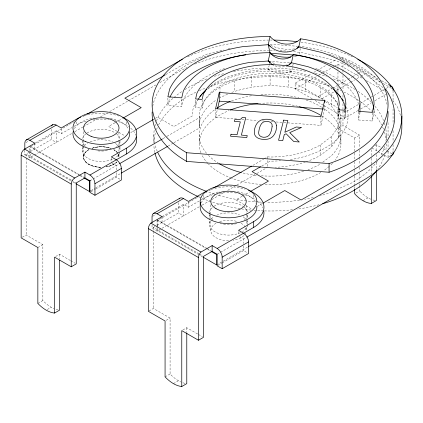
<?xml version="1.0" encoding="UTF-8"?>
<svg xmlns="http://www.w3.org/2000/svg" width="423" height="423" viewBox="0 0 423 423"><rect width="100%" height="100%" fill="white"/><g stroke="black" fill="none" stroke-linecap="round" stroke-linejoin="round"><path stroke-width="0.32" stroke-dasharray="2.12 1.59" d="M224.507 68.542A89.877 51.892 0 0 0 183.281 99.828L181.747 106.543L167.883 105.491L169.655 97.724M337.845 105.311A69.134 39.915 0 0 0 272.211 73.364A69.134 39.915 0 0 0 203.315 102.932L202.136 108.092L195.616 107.601L196.906 101.938A75.77 43.743 0 0 1 198.027 99.754M236.642 118.969L215.571 117.367L217.422 109.256M293.213 63.757L291.532 71.143L268.267 69.377L269.113 65.681M269.25 65.068L269.673 63.217M279.899 73.126L280.185 71.868M299.093 54.192L300.483 48.09M284.045 122.57L320.92 125.372L324.615 109.155L324.615 105.438M345.861 110.16L345.861 113.258L344.571 118.921L338.051 118.424L339.23 113.258L339.23 110.784M306.146 161.739A70.837 40.899 0 0 0 320.185 155.453L331.442 146.982L338.516 137.121L338.516 126.71L340.933 116.124L339.653 110.519M338.516 137.121L340.933 126.535L340.933 116.124M374.075 110.784L374.075 113.258L372.303 121.031L358.44 119.973L359.968 112.021M240.407 232.719A19.231 11.104 0 0 1 219.41 233.771A19.231 11.104 0 0 1 209.353 223.08L210.411 220.246M99.749 167.201A17.708 10.226 0 0 1 83.654 156.124L84.653 153.517A17.708 10.226 0 0 1 88.772 149.784M264.269 158.815L267.696 156.838L270.096 157.023A70.837 40.899 0 0 0 320.185 145.041L331.442 136.571L338.516 126.71M322.733 162.162L331.05 156.045A70.837 40.899 0 0 0 322.453 107.664M25.94 142.567L29.314 140.621M35.442 142.863L56.222 130.866L61.229 133.758L71.799 127.656M30.9 146.644L74.252 121.613M82.808 116.674L84.521 115.685M24.82 150.281L24.82 154.781L29.874 151.862M30.435 151.54L51.209 139.542L56.222 142.435L56.222 130.866M74.025 126.371L76.246 125.086A35.421 20.447 0 0 1 86.525 120.962M165.721 74.585L181.61 65.417L207.788 53.816L223.772 49.993M24.82 154.781L29.827 157.673L33.761 155.405M34.321 155.077L71.968 133.34M74.823 131.696L82.808 127.085M83.379 126.757L97.068 118.852M100.489 116.875L107.336 112.925M109.615 111.609L127.873 101.065M128.444 100.737L155.823 84.933M159.815 82.628L176.925 72.745A131.754 76.071 0 0 1 186.929 67.532M114.94 122.802L108.653 126.429L118.229 131.976M115.511 122.469L122.363 118.514M130.702 132.595L135.27 129.956M155.262 118.414L157.546 117.092L173.885 126.556L192.111 116.124A77.98 45.023 0 0 1 197.499 99.68M89.935 180.806L119.106 163.965M163.051 138.596L166.472 136.618M167.043 136.291L199.571 117.509L199.254 116.124A70.837 40.899 0 0 1 220.002 87.207C240.867 76.061 265.226 73.56 288.428 76.621C307.59 80.169 328.497 87.529 338.516 105.539M91.146 190.519L95.143 188.214M95.709 187.881L120.819 173.388M168.185 146.041L173.324 143.074M173.89 142.747L199.571 127.92L199.571 117.509M91.056 191.725L94.99 189.456M95.55 189.134L116.33 177.137L120.222 179.389M22.266 237.229L26.157 234.982L42.855 244.621L42.855 300.531A30.715 17.734 60 0 0 54.054 308.705M312.216 98.797L295.138 88.941L295.138 83.157L311.508 73.702M313.766 72.402L316.589 70.773M317.155 70.445L326.186 65.232M330.136 62.948L336.216 59.442M295.138 88.941L317.409 76.082M317.98 75.754L321.977 73.443M322.548 73.116L331.685 67.839M332.256 67.511L333.969 66.522M334.54 66.194L337.966 64.217L362.442 78.345M37.848 247.513L42.855 244.621M318.281 96.518L331.986 88.603M332.557 88.275L337.126 85.636M337.697 85.309L347.405 79.704M347.976 79.376L351.968 77.065M352.539 76.737L357.678 73.771M358.249 73.438L361.105 71.794M322.083 98.712L334.075 91.791M336.359 90.474L339.214 88.825M339.785 88.492L350.064 82.559M350.635 82.231L354.633 79.921M356.917 78.604L360.343 76.626M360.914 76.293L364.912 73.988M55.656 256.507L59.553 254.26L70.128 260.367M152.608 216.343L155.976 214.398M162.109 216.639L183.45 204.32L188.457 207.212L203.474 198.54A35.421 20.447 0 0 1 214.963 194.109M157.557 225.633L157.557 220.425L196.933 197.694M197.504 197.361L200.925 195.384M205.493 192.751L212.341 188.795M252.859 165.404L263.698 159.143M343.534 111.096L345.226 112.074L359.904 103.603M360.47 103.275L370.633 97.406M371.193 97.084L373.451 95.778M374.017 95.455L384.745 89.258M386.305 88.359L388.901 86.858A5.88 3.395 -60 0 1 389.446 86.588M199.212 206.784L157.055 231.127L152.047 228.235L155.014 226.522M157.102 225.316L178.437 212.996L183.45 215.889L183.45 204.32M261.737 166.065L270.096 161.147A77.98 45.023 0 0 0 280.602 160.735M324.166 105.697L345.226 117.858L357.789 110.604M360.645 108.96L371.494 102.694M374.921 100.716L385.771 94.451M202.067 205.139L211.199 199.868M211.77 199.54L223.751 192.618M227.748 190.313L236.309 185.369M236.88 185.041L256.28 173.837M256.851 173.509L267.125 167.577M337.966 110.726L337.966 128.412L342.974 125.525L359.672 135.164L359.672 147.622M37.848 303.423L42.855 300.531M242.162 196.256L235.881 199.883L245.456 205.43M242.733 195.923L249.591 191.968M47.307 309.525L51.204 307.278M337.966 128.412L354.659 138.057L359.672 135.164M257.358 206.376L262.498 203.41M375.254 145.443L376.364 144.803L380.816 147.373M217.163 254.26L220.082 252.573M220.531 252.314L246.323 237.425M378.035 151.55L388.055 157.335L389.165 156.69M216.661 264.962L248.037 246.847M217.723 265.507L221.652 263.233M222.218 262.91L243.553 250.59L247.45 252.838M148.933 311.005L153.385 308.436L170.083 318.075L170.083 373.985A30.715 17.734 60 0 0 180.806 381.953M355.775 193.158L359.672 190.905L359.672 186.316M363.008 200.714L368.015 197.821M166.186 320.322L170.083 318.075M182.884 329.961L186.781 327.714L197.911 334.138M165.07 376.877L170.083 373.985M173.419 383.624L178.432 380.732M227.632 94.234L220.002 97.618L220.002 93.71M231.741 92.415C261.002 82.094 295.894 83.146 322.744 99.542M90.141 141.811L94.461 140.452A18.845 10.876 0 0 1 112.523 141.895M228.251 48.925L230.17 48.465M100.907 167.17L99.738 167.27A17.824 10.289 0 0 1 83.532 156.119L84.542 153.496A17.824 10.289 0 0 1 88.693 149.737M270.096 44.177L297.829 46.287M298.474 46.334L302.345 46.63A124.611 71.942 0 0 1 381.287 83.648M289.48 62.842L270.096 61.372A21.377 17.306 12.8 0 0 275.653 63.926M323.299 109.055L324.615 109.155M241.908 119.365L245.858 119.667M246.519 119.72L257.707 120.571M262.318 120.92L264.296 121.068M270.879 121.57L273.512 121.771M276.145 121.972L283.389 122.522M349.139 66.49L335.973 60.658L304.195 53.055A131.754 76.071 0 0 0 293.218 51.648M356.917 69.938L363.262 72.745L383.153 87.714M341.758 57.65L378.183 78.678M381.599 80.65L387.859 84.267M380.367 81.93L338.812 57.94A5.88 3.395 -60 0 1 342.974 60.341M383.212 83.574L393.062 89.258M366.424 80.645L385.205 91.49M295.138 83.157L323.214 99.368M323.78 99.691L337.327 107.511M315.061 100.441L323.6 105.369M383.042 148.658L386.384 150.588M386.939 150.905L391.952 153.798M371.912 148.013L377.48 151.228M111.873 162.998L116.33 165.567L116.33 170.067M239.661 236.774L243.553 239.021L243.553 243.521M79.233 174.63L29.827 146.104L29.827 151.244M79.804 174.958L83.786 177.258M157.055 219.558L206.461 248.084M207.032 248.412L211.014 250.712M79.773 175.519L30.329 146.971L30.329 151.529M80.344 175.846L83.183 177.486M157.557 220.425L207 248.973M207.566 249.3L210.977 251.267M71.127 179.965L26.157 154.009L26.157 157.298M71.693 180.298L75.68 182.599M198.921 253.752L153.385 227.463L153.385 230.752M199.492 254.08L202.908 256.052M70.678 180.679L30.329 157.382L30.329 154.131M72.952 181.99L75.225 183.302M202.453 256.756L157.557 230.836L157.557 226.284M70.683 260.684L75.135 263.254M198.466 334.461L202.363 336.708M246.022 205.758L252.219 209.343M118.794 132.304L124.991 135.889M325.298 101.467L331.442 106.083L338.516 115.95L340.933 126.535M243.188 216.809L245.906 219.246M392.771 100.452L397.361 106.845A131.754 76.071 0 0 1 400.793 116.928M199.254 116.124L199.254 126.535L199.571 127.92M118.948 156.568L118.847 155.225A17.824 10.289 0 0 0 118.149 153.66M118.9 156.568L118.8 155.23A17.777 10.263 0 0 0 118.102 153.671M118.831 156.573L118.731 155.241A17.708 10.226 0 0 0 117.34 152.692M393.062 90.575L393.062 101.769M393.062 109.012L393.062 123.495M393.062 130.739L393.062 141.932M393.062 144.566L393.062 151.148M388.055 93.134L388.055 95.101M388.055 122.612L388.055 137.681M388.055 140.954L388.055 148.817M388.055 151.439L388.055 157.335M386.321 135.212L386.321 140.166M376.364 144.803L376.364 152.016M376.364 154.638L376.364 159.883M376.364 162.511L376.364 169.068M372.303 112.973L372.303 121.031M371.357 149.663L371.357 157.53M371.357 158.186L371.357 164.748M371.357 165.404L371.357 173.927M359.672 150.244L359.672 156.806M359.672 157.462L359.672 164.674M359.672 167.297L359.672 170.575M359.672 173.203L359.672 181.07M359.672 183.693L359.672 185.66M358.44 111.921L358.44 119.973M354.659 138.057L354.659 152.481M354.659 153.137L354.659 161.01M354.659 161.665L354.659 169.533M354.659 170.189L354.659 175.434M354.659 176.09L354.659 185.93M354.659 186.585L354.659 188.552M345.226 112.074L345.226 117.858M344.571 110.863L344.571 118.921M342.974 61.658L342.974 69.557M342.974 70.218L342.974 72.851M342.974 75.484L342.974 90.628M342.974 95.238L342.974 98.527M342.974 103.794L342.974 125.525M340.927 135.656L340.927 144.333M338.516 110.741L338.516 115.95M338.051 110.371L338.051 118.424M337.966 64.217L337.966 66.834M337.966 67.49L337.966 69.457M337.966 72.074L337.966 83.865M337.966 86.488L337.966 92.383M337.966 101.557L337.966 105.486M331.442 95.672L331.442 106.083M331.442 136.571L331.442 146.982M320.92 117.319L320.92 125.372M320.185 87.207L320.185 97.618M320.185 145.041L320.185 155.453M305.512 80.703L305.512 91.114M288.428 76.621L288.428 87.032M270.096 75.225L270.096 85.636M267.696 156.838L267.696 167.249M253.562 195.331L253.562 198.54M251.759 76.621L251.759 87.032M247.688 217.745L247.688 214.487A19.231 11.104 0 0 1 244.33 219.902M247.688 220.346L247.688 224.248M246.228 205.393L246.228 213.314M246.228 213.969L246.228 218.591M246.228 221.229L246.228 224.528M246.228 227.167L246.228 230.466A17.708 10.226 0 0 0 245.626 227.823M243.553 246.091L243.553 250.59M238.546 231.635L238.546 234.844M234.675 80.703L234.675 91.114M220.002 87.207L220.002 93.06M215.571 108.69L215.571 117.367M210.813 204.732L210.813 213.314M210.813 213.969L210.813 218.591M210.813 221.229L210.813 230.466M209.353 213.969L209.353 223.08M203.474 195.331L203.474 198.54M202.136 100.04L202.136 108.092M199.259 134.763L199.259 143.439M195.616 100.161L195.616 107.601M188.457 202.072L188.457 207.212M186.781 327.714L186.781 332.319M181.747 99.109L181.747 106.543M178.437 202.712L178.437 212.996M167.883 98.057L167.883 105.491M162.062 216.666L162.062 222.45M157.055 220.203L157.055 225.982M157.055 226.628L157.055 231.127M153.866 135.212L153.866 142.646M153.385 231.413L153.385 308.436M152.047 225.02L152.047 228.235M126.34 121.877L126.34 125.086M119.968 140.996L119.968 146.199M119.968 146.85L119.968 149.456M118.937 132.172L118.937 139.431M118.937 140.087L118.937 145.369M118.937 146.03L118.937 151.307M118.937 153.946L118.937 157.245M116.33 172.637L116.33 177.137M111.318 158.181L111.318 162.035M83.654 131.706L83.654 139.627M83.654 140.288L83.654 145.565M83.654 146.226L83.654 156.124M82.496 146.548L82.496 141.34A18.845 10.876 0 0 0 86.001 146.596M82.496 147.199L82.496 151.751M76.246 121.877L76.246 125.086M61.229 128.618L61.229 133.758M59.553 254.26L59.553 258.865M51.209 129.258L51.209 139.542M34.839 143.212L34.839 148.996M29.827 151.889L29.827 157.673M26.157 157.959L26.157 234.982M84.161 115.865A35.421 20.447 0 0 1 119 116.055M386.321 143.883A116.23 67.104 0 0 1 385.665 151.022M384.745 154.908A116.23 67.104 0 0 1 377.665 169.3M319.027 204.753A116.23 67.104 0 0 1 296.994 209.168M292.478 209.734A116.23 67.104 0 0 1 264.174 210.903M263.513 210.881A116.23 67.104 0 0 1 253.604 210.31M250.976 210.078A116.23 67.104 0 0 1 241.914 208.988M240.01 208.703A116.23 67.104 0 0 1 201.787 198.181M201.174 197.922A116.23 67.104 0 0 1 198.731 196.854M154.786 152.322A116.23 67.104 0 0 1 153.887 145.174M153.887 142.599A116.23 67.104 0 0 1 155.632 132.219M156.505 129.66A116.23 67.104 0 0 1 157.827 126.519M158.614 124.896A116.23 67.104 0 0 1 196.933 91.743M199.339 90.649A116.23 67.104 0 0 1 206.181 87.836M210.03 86.435A116.23 67.104 0 0 1 330.157 86.435M333.366 87.598A116.23 67.104 0 0 1 340.848 90.649M343.846 92.018A116.23 67.104 0 0 1 371.711 111.312M372.177 111.804A116.23 67.104 0 0 1 381.572 124.896M382.646 127.143A116.23 67.104 0 0 1 383.682 129.66M384.555 132.219A116.23 67.104 0 0 1 386.13 140.002M385.882 129.375A116.23 67.104 0 0 1 385.882 141.044M384.745 146.231A116.23 67.104 0 0 1 380.399 156.357M377.284 161.152A116.23 67.104 0 0 1 352.28 182.662L328.206 193.322A116.23 67.104 0 0 1 319.656 195.907M313.284 197.509A116.23 67.104 0 0 1 304.793 199.254M299.542 200.127A116.23 67.104 0 0 1 266.813 202.289M261.53 202.131A116.23 67.104 0 0 1 247.064 200.983M246.413 200.909A116.23 67.104 0 0 1 216.803 194.844M214.371 194.099A116.23 67.104 0 0 1 207.455 191.735M157.266 151.328A116.23 67.104 0 0 1 154.934 144.291M154.786 143.646A116.23 67.104 0 0 1 154.411 128.724M154.934 126.128A116.23 67.104 0 0 1 156.272 121.623M156.505 120.983A116.23 67.104 0 0 1 173.557 97.84M174.043 97.422A116.23 67.104 0 0 1 182.588 91.045M184.914 89.554A116.23 67.104 0 0 1 208.1 78.451M214.371 76.32A116.23 67.104 0 0 1 224.973 73.369M233.422 71.535A116.23 67.104 0 0 1 306.765 71.535M315.214 73.369A116.23 67.104 0 0 1 326.419 76.51M333.366 78.921A116.23 67.104 0 0 1 355.272 89.554M358.17 91.426A116.23 67.104 0 0 1 370.749 101.657M374.857 106.152A116.23 67.104 0 0 1 384.137 122.258M384.348 122.903A116.23 67.104 0 0 1 385.094 125.478M194.749 64.127A131.754 76.071 0 0 1 268.779 50.469M270.096 50.464A131.754 76.071 0 0 1 274.701 50.511M280 50.681A131.754 76.071 0 0 1 287.952 51.167M187.516 56.851A131.754 76.071 0 0 1 272.063 40.063M301.007 42.178A131.754 76.071 0 0 1 352.671 56.851M305.512 161.951A70.837 40.899 0 0 1 275.368 167.318M199.254 126.535A70.837 40.899 0 0 1 216.571 99.743M58.215 309.985A30.715 17.734 60 0 1 55.461 309.25M184.988 383.349A30.715 17.734 60 0 1 181.277 382.159M210.813 189.509A35.421 20.447 0 0 1 213.15 188.795M214.963 188.325A35.421 20.447 0 0 1 245.07 189.139M201.211 202.85A28.336 16.36 0 0 1 219.643 191.682M237.541 191.709A28.336 16.36 0 0 1 256.015 203.262M93.409 119.614A35.421 20.447 0 0 1 95.36 119.386M96.671 119.275A35.421 20.447 0 0 1 109.176 119.614M114.845 120.655A35.421 20.447 0 0 1 129.39 127.101M130.744 128.185A35.421 20.447 0 0 1 135.936 135.297M375.042 200.412A28.463 16.434 60 0 1 372.288 199.756M370.876 199.238A28.463 16.434 60 0 1 359.672 190.905M219.352 193.248A35.421 20.447 0 0 1 237.689 193.248M242.072 194.109A35.421 20.447 0 0 1 256.142 200.201M257.533 201.274A35.421 20.447 0 0 1 262.731 207.709M74.411 128.592A28.336 16.36 0 0 1 93.647 118.012M110.244 118.244A28.336 16.36 0 0 1 128.359 128.925M208.185 88.042A75.77 43.743 0 0 1 270.096 69.515M289.702 71.006A75.77 43.743 0 0 1 331.5 87.635M345.66 110.091A75.77 43.743 0 0 1 345.861 113.258M339.098 110.815A69.134 39.915 0 0 1 339.23 113.258M245.626 233.115A17.708 10.226 0 0 1 244.695 234.628M243.854 235.579A17.708 10.226 0 0 1 233.105 240.343M228.52 240.692A17.708 10.226 0 0 1 212.156 234.379A17.708 10.226 0 0 1 216 223.238M219.664 221.615A17.708 10.226 0 0 1 237.372 221.615M241.041 223.238A17.708 10.226 0 0 1 245.054 226.807M373.985 110.763A103.984 60.034 0 0 1 374.075 113.258M116.78 161.972A17.708 10.226 0 0 1 106.3 166.821M92.061 148.288A17.708 10.226 0 0 1 111.45 148.637M113.819 149.784A17.708 10.226 0 0 1 117.002 152.296M119.846 141.885A18.845 10.876 0 0 1 115.886 147.03M107.431 150.466A18.845 10.876 0 0 1 96.497 150.725M82.617 138.501A18.845 10.876 0 0 1 85.599 134.117M87.027 133.049A18.845 10.876 0 0 1 115.442 133.049M116.462 133.79A18.845 10.876 0 0 1 119.968 139.045M119.846 152.296A18.845 10.876 0 0 1 114.966 158.054M112.322 159.397A18.845 10.876 0 0 1 93.589 160.55L89.39 159.064A18.845 10.876 0 0 1 83.305 147.252M84.357 145.766A18.845 10.876 0 0 1 87.498 143.154M115.442 143.46A18.845 10.876 0 0 1 118.815 146.696M119.429 147.775A18.845 10.876 0 0 1 120.074 150.588M284.457 66.665A13.737 11.12 12.8 0 1 273.226 65.02M294.498 48.894A35.215 28.505 12.8 0 1 270.249 45.171M100.901 167.275A17.777 10.263 0 0 1 83.585 156.119L84.589 153.507A17.777 10.263 0 0 1 89.866 149.155M117.404 152.677A17.777 10.263 0 0 0 113.866 149.758A17.824 10.289 0 0 1 117.451 152.666M296.417 56.09A35.215 28.505 12.8 0 1 293.948 56.619M287.302 64.925A21.377 17.306 12.8 0 1 285.8 65.1M346.411 106.871A77.98 45.023 0 0 1 290.278 159.614M207.709 89.11A77.98 45.023 0 0 1 270.096 71.101L290.278 72.634A77.98 45.023 0 0 1 332.478 89.11M344.618 102.863A77.98 45.023 0 0 1 345.163 103.936M247.688 224.899A19.231 11.104 0 0 1 242.522 231.603M211.415 218.913A19.231 11.104 0 0 1 214.033 216.687M216.634 215.259A19.231 11.104 0 0 1 239.471 214.863M246.313 219.775A19.231 11.104 0 0 1 247.741 224.322M291.532 71.143A21.377 17.306 12.8 0 1 268.267 69.377M152.761 106.279A117.954 68.103 0 0 1 211.114 54.281M329.073 54.281A117.954 68.103 0 0 1 387.04 104.37M236.737 223.619A19.231 11.104 0 0 1 222.038 224.031M221.451 223.904A19.231 11.104 0 0 1 220.293 223.619M212.827 219.997A19.231 11.104 0 0 1 209.295 213.245M209.353 212.669A19.231 11.104 0 0 1 212.706 207.259M214.033 206.276A19.231 11.104 0 0 1 243.188 206.398M244.214 207.159A19.231 11.104 0 0 1 247.741 213.911M315.68 68.542A89.877 51.892 0 0 1 358.963 105.523M359.941 111.979A89.877 51.892 0 0 1 359.968 113.258M321.882 115.981A70.837 40.899 0 0 1 335.042 160.211M332.478 163.257A70.837 40.899 0 0 1 329.734 165.953M329.274 166.361A70.837 40.899 0 0 1 323.664 170.643M320.814 172.436A70.837 40.899 0 0 1 264.047 184.634M261.398 184.476A70.837 40.899 0 0 1 232.121 178.411M231.503 178.178A70.837 40.899 0 0 1 208.365 163.944M207.894 163.458A70.837 40.899 0 0 1 201.983 155.119M200.967 152.825A70.837 40.899 0 0 1 229.092 110.535M258.976 103.498A70.837 40.899 0 0 1 298.231 106.353M319.629 164.441A70.837 40.899 0 0 1 308.007 169.755M303.645 171.23A70.837 40.899 0 0 1 261.398 175.799M256.148 175.307A70.837 40.899 0 0 1 241.956 172.743M218.881 163.463A70.837 40.899 0 0 1 208.365 155.267M206.551 153.285A70.837 40.899 0 0 1 215.434 109.197M231.555 100.896A70.837 40.899 0 0 1 251.849 95.693M260.954 94.657A70.837 40.899 0 0 1 298.865 97.84M306.178 100.018A70.837 40.899 0 0 1 321.882 107.305M106.321 166.858A17.777 10.263 0 0 0 116.838 161.993A17.824 10.289 0 0 1 106.332 166.884M110.377 148.193A17.777 10.263 0 0 0 92.024 148.256A17.824 10.289 0 0 1 110.403 148.166"/><path stroke-width="0.63" d="M219.267 92.473L215.571 108.69L320.92 116.695L324.615 100.478L219.267 92.473L219.267 101.145L217.565 108.632M152.158 112A117.954 68.103 0 0 0 186.686 161.417L329.073 172.24L329.073 163.564A117.954 68.103 0 0 0 387.04 95.693A117.954 68.103 0 0 0 300.621 38.805A19.003 15.387 12.8 0 1 270.096 36.484L268.219 44.69L270.096 53.224L293.07 54.974M270.096 62.741L268.203 60.986L270.096 52.695A13.737 11.12 12.8 0 0 293.356 54.461A89.877 51.892 0 0 1 359.968 104.587L359.968 111.402M286.567 66.036A13.737 11.12 12.8 0 0 288.486 65.105L291.532 62.472L289.702 64.233L291.463 62.752L293.356 54.461M297.004 48.344L298.749 47.011L300.621 38.805M359.968 104.587L358.44 111.302L372.303 112.354L374.075 104.587A103.984 60.034 0 0 0 322.083 52.595L298.749 47.011M298.812 46.731L296.893 48.444A19.003 15.387 12.8 0 1 270.207 46.419L268.288 44.415M26.284 139.971L52.679 124.732M24.82 148.996L24.82 143.212A7.085 4.087 60 0 1 29.827 140.32L56.222 125.081L61.229 127.973L76.246 119.302A35.421 20.447 0 0 1 80.798 117.086M59.553 260.182L59.553 310.17L54.541 313.062A30.715 17.734 60 0 1 37.848 303.423L37.848 247.513L21.15 237.874L21.15 155.151A4.944 2.855 -60 0 1 24.645 149.097L34.839 143.212L29.827 140.32M86.8 114.369L176.925 62.334A131.754 76.071 0 0 1 182.35 59.379M165.155 74.913L124.875 98.168L141.213 107.632L123.505 117.853M135.841 129.623L153.549 119.402M71.238 266.791L71.238 184.068A4.944 2.855 -60 0 1 74.734 178.014L84.928 172.129L89.935 175.022A7.085 4.087 60 0 1 94.942 183.698L94.942 195.267L89.935 192.375L89.935 180.806L84.928 177.914L76.246 182.926L76.246 263.899L71.238 266.791L54.541 257.152L54.541 313.062M122.855 117.541A35.421 20.447 0 0 1 126.34 148.224L111.318 156.896L116.33 159.788A7.085 4.087 60 0 1 121.338 168.46L121.338 180.029L94.942 195.267M89.935 175.022L126.34 154.009A35.421 20.447 0 0 0 136.407 136.878M83.749 177.813L89.433 181.097L90.575 180.436M119.677 163.632L162.48 138.924M94.942 183.698L121.338 168.46M75.796 183.635L89.433 191.508L90.575 190.847M121.39 173.055L167.614 146.369M153.512 213.425L179.907 198.186M152.047 222.45L152.047 216.666A7.085 4.087 60 0 1 157.055 213.774L183.45 198.535L188.457 201.427L203.474 192.756A35.421 20.447 0 0 1 206.958 190.995M186.781 332.975L186.781 383.624L181.768 386.516A30.715 17.734 60 0 1 165.07 376.877L165.07 320.967L148.378 311.328L148.378 228.605A5.224 3.014 -60 0 1 150.879 223.122L162.062 216.666L157.055 213.774M213.483 188.14L251.717 166.065M260.6 166.715L252.103 171.622L268.441 181.086L250.733 191.307M263.069 203.077L284.774 190.546L301.113 200.01L357.921 167.212L378.009 152.095A124.611 71.942 0 0 0 385.411 88.856M198.466 340.245L198.466 257.522A5.224 3.014 -60 0 1 200.973 252.039L212.15 245.583L217.163 248.475A7.085 4.087 60 0 1 222.17 257.152L222.17 268.721L217.163 265.829L217.163 254.26L212.15 251.368L203.474 256.38L203.474 337.353L198.466 340.245L181.768 330.606L181.768 386.516M248.47 190.324A35.421 20.447 0 0 1 253.562 221.678L238.546 230.35L243.553 233.237A7.085 4.087 60 0 1 248.565 241.914L248.565 253.483L222.17 268.721M217.163 248.475L253.562 227.463A35.421 20.447 0 0 0 263.83 211.394M246.895 237.097L363.262 169.914A131.754 76.071 0 0 0 357.837 59.379M389.726 156.367L393.062 154.443L393.062 151.809M222.17 257.152L248.565 241.914M248.602 246.519L363.262 180.325A131.754 76.071 0 0 0 401.85 126.535L401.85 116.124M354.659 189.208L354.659 193.797A28.463 16.434 60 0 0 371.357 203.437L376.364 200.544L376.364 169.723M268.203 60.986L250.485 62.329A75.77 43.743 0 0 0 196.906 93.261L195.616 98.924L202.136 99.421L203.315 94.255A69.134 39.915 0 0 1 279.117 65.01A69.134 39.915 0 0 1 339.23 104.587L338.051 109.747L344.571 110.244L345.861 104.587A75.77 43.743 0 0 0 307.976 66.702L291.463 62.752M294.382 55.075L298.812 55.408M219.267 101.145L322.638 109.002M270.096 36.484A117.954 68.103 0 0 0 161.115 78.525A117.954 68.103 0 0 0 186.686 152.74L329.073 163.564M388.43 84.595L391.846 86.567M211.548 251.595L216.661 254.551L216.661 264.962L203.019 257.084M24.645 149.097L74.734 178.014M150.879 223.122L200.973 252.039M21.15 155.151L71.238 184.068M148.378 228.605L198.466 257.522M270.096 46.297L268.219 44.69L243.183 46.593A103.984 60.034 0 0 0 169.655 89.047L167.883 96.814L181.747 97.872L183.281 91.157A89.877 51.892 0 0 1 270.096 52.695M268.267 60.701L271.312 63.799A13.737 11.12 12.8 0 0 273.226 65.02M339.082 108.029L339.51 109.895M393.062 90.575L393.062 89.258A5.88 3.395 -60 0 0 389.98 86.403M371.357 175.894L371.357 203.437M324.615 100.478L324.615 102.34M253.562 221.678L253.562 227.463M212.15 245.583L212.15 251.368M200.232 202.363L200.232 208.148A28.336 16.36 0 0 0 230.128 223.55A28.336 16.36 0 0 0 256.809 206.287M186.686 152.74L186.686 161.417M126.34 148.224L126.34 154.009M89.433 181.097L89.433 191.508M84.928 172.129L84.928 177.914M51.595 125.98A7.085 4.087 60 0 1 56.222 125.081M376.507 170.876A116.23 67.104 0 0 1 322.765 203.701M198.128 196.579A116.23 67.104 0 0 1 154.934 152.967M274.041 40.09A131.754 76.071 0 0 1 297.136 41.676M206.821 191.497A116.23 67.104 0 0 1 157.827 152.576M169.914 97.168A103.984 60.034 0 0 1 245.731 54.895M297.004 55.27A103.984 60.034 0 0 1 373.937 110.133M179.109 198.926A7.085 4.087 60 0 1 183.45 198.535M129.396 131.68A28.336 16.36 0 0 1 101.197 150.123A28.336 16.36 0 0 1 73.211 131.574M198.339 99.209A75.77 43.743 0 0 1 206.725 89.279M333.461 89.279A75.77 43.743 0 0 1 345.575 109.457M290.775 57.052A35.215 28.505 12.8 0 1 270.836 54.149M268.15 61.383A89.877 51.892 0 0 1 269.446 61.372M199.841 96.576A77.98 45.023 0 0 1 202.083 94.096M202.559 93.61A77.98 45.023 0 0 1 205.721 90.712M334.466 90.712A77.98 45.023 0 0 1 337.628 93.61M338.104 94.096A77.98 45.023 0 0 1 340.346 96.576M341.953 98.633A77.98 45.023 0 0 1 343.381 100.732M388.002 111.365A117.954 68.103 0 0 1 329.073 172.24M230.318 110.043A70.837 40.899 0 0 1 258.321 103.556M298.865 106.511A70.837 40.899 0 0 1 320.729 115.283M241.322 172.584A70.837 40.899 0 0 1 219.458 163.812M217.084 108.082A70.837 40.899 0 0 1 230.318 101.367M276.552 125.768C276.758 131.379 273.887 138.099 267.78 139.13C262.831 139.95 254.889 139.246 254.302 132.907C254.101 127.297 256.946 120.534 263.074 119.513C268.039 118.683 275.965 119.423 276.552 125.768M272.142 126.366C271.54 130.543 270.445 136.851 265.163 137.221C262.038 137.745 257.988 135.936 258.675 132.214C259.362 128.058 260.409 121.771 265.697 121.427C268.79 120.909 272.814 122.67 272.142 126.366M231.021 134.239L230.524 136.201L246.773 137.57L247.27 135.609L241.364 135.106L245.742 117.768L242.273 117.478C240.978 120.375 237.25 119.582 234.723 119.587L234.284 121.343L240.322 121.85L237.065 134.747L231.021 134.239M283.637 120.143L278.556 140.246L282.76 140.6L284.288 134.567L286.175 133.774L293.752 141.525L299.278 141.991L289.739 132.611L301.536 127.445L296.301 127L284.869 132.267L287.841 120.497L283.637 120.143M216 208.661A17.708 10.226 0 0 0 245.626 204.082A17.708 10.226 0 0 0 223.936 191.556A17.708 10.226 0 0 0 216 208.661M91.135 136.354A17.708 10.226 0 0 0 118.937 128.872A17.708 10.226 0 0 0 93.806 118.715A17.708 10.226 0 0 0 91.135 136.354M85.689 141.636A28.336 16.36 0 0 0 129.575 128.957A28.336 16.36 0 0 0 88.613 113.348A28.336 16.36 0 0 0 85.689 141.636M209.655 213.636A28.336 16.36 0 0 0 256.259 204.764A28.336 16.36 0 0 0 219.643 185.898A28.336 16.36 0 0 0 209.655 213.636"/></g></svg>
